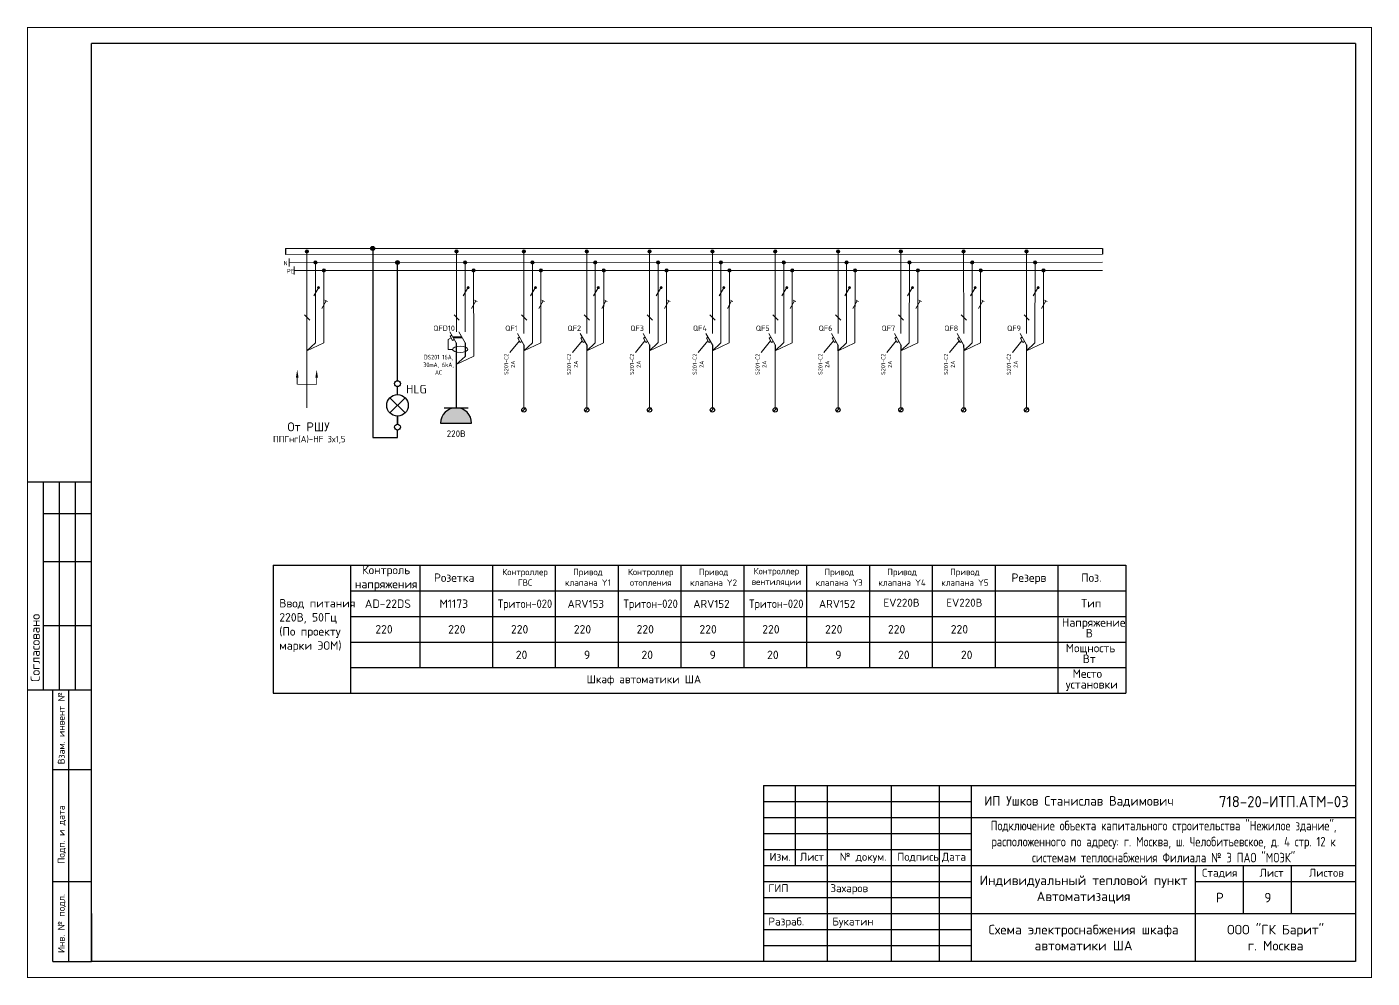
# Model space of a CAD drawing. Header units: millimetres. Extents: x 1606 to 7674, y 609 to 4159.
# Drawn here: x 4088 to 4508.3, y 2597 to 2894.3 of the extents above; entities that cross this region are included whole.
import ezdxf

# ---------------------------------------------------------------- set-up
doc = ezdxf.new("R2010")
doc.units = ezdxf.units.MM
doc.linetypes.add('K5LT_BASIC', pattern=[0])
doc.linetypes.add('K5LT_THIN', pattern=[0])
doc.layers.add('24VDC', color=7, linetype='Continuous')
doc.layers.add('Штриховка', color=2, linetype='Continuous', lineweight=13)
doc.styles.add('ROMANT', font='romant__.ttf')

# ---------------------------------------------------------------- blocks, each defined once
blk = doc.blocks.new('A$C5F880FDC')
at = {"const_width": 0.27}
for points in [[(0.45, 2.37), (0.45, 0.14)], [(0.45, 0.14), (6.97, 0.14)], [(6.97, 2.37), (6.97, 0.14)]]:
    blk.add_lwpolyline(points, dxfattribs=at)
at = {"color": 0, "linetype": 'ByBlock'}
for points in [[(0, 2.37), (0.9, 2.37), (0.45, 5.07)], [(6.52, 2.37), (7.42, 2.37), (6.97, 5.07)]]:
    blk.add_solid(points, dxfattribs=at)

msp = doc.modelspace()

# ---------------------------------------------------------------- hatches: boundary and pattern name
at = {"ltscale": 0.3}
h = msp.add_hatch(color=256, dxfattribs=at)
h.dxf.hatch_style = 1
h.paths.add_polyline_path([(4226.90478, 2770.43609, 1), (4217.22713, 2770.43609)])
at = {"layer": '24VDC', "lineweight": 25, "ltscale": 100}
h = msp.add_hatch(color=7, dxfattribs=at)
h.paths.add_polyline_path([(4196.62642, 2825.07048, 1), (4195.39262, 2825.07048)])
h.paths.add_polyline_path([(4195.39262, 2825.07048, 0.414213562), (4196.00952, 2824.45358), (4196.00952, 2825.07048)])
h.paths.add_polyline_path([(4196.62642, 2825.07048), (4196.00952, 2825.07048), (4196.00952, 2824.45358, 0.414213562)])
h = msp.add_hatch(color=7, dxfattribs=at)
h.paths.add_polyline_path([(4203.13986, 2820.67362), (4204.37367, 2820.67362, 1)])
h.paths.add_polyline_path([(4203.75677, 2820.67362), (4203.13986, 2820.67362, 0.414213562), (4203.75677, 2820.05671)])
h.paths.add_polyline_path([(4204.37367, 2820.67362), (4203.75677, 2820.67362), (4203.75677, 2820.05671, 0.414213562)])
at = {"layer": 'Штриховка'}
h = msp.add_hatch(color=7, dxfattribs=at)
h.paths.add_polyline_path([(4174.9343, 2824.11561), (4175.97573, 2824.11561, 1)])
h.paths.add_polyline_path([(4174.9343, 2824.11561, 1), (4175.97573, 2824.11561)])
h = msp.add_hatch(color=7, dxfattribs=at)
h.paths.add_polyline_path([(4221.6712, 2824.11561), (4222.71264, 2824.11561, 1)])
h.paths.add_polyline_path([(4221.6712, 2824.11561, 1), (4222.71264, 2824.11561)])
h = msp.add_hatch(color=7, dxfattribs=at)
h.paths.add_polyline_path([(4242.72042, 2824.11561), (4243.76186, 2824.11561, 1)])
h.paths.add_polyline_path([(4242.72042, 2824.11561, 1), (4243.76186, 2824.11561)])
h = msp.add_hatch(color=7, dxfattribs=at)
h.paths.add_polyline_path([(4262.35029, 2824.11561), (4263.39173, 2824.11561, 1)])
h.paths.add_polyline_path([(4262.35029, 2824.11561, 1), (4263.39173, 2824.11561)])
h = msp.add_hatch(color=7, dxfattribs=at)
h.paths.add_polyline_path([(4281.98015, 2824.11561), (4283.02159, 2824.11561, 1)])
h.paths.add_polyline_path([(4281.98015, 2824.11561, 1), (4283.02159, 2824.11561)])
h = msp.add_hatch(color=7, dxfattribs=at)
h.paths.add_polyline_path([(4301.61002, 2824.11561), (4302.65145, 2824.11561, 1)])
h.paths.add_polyline_path([(4301.61002, 2824.11561, 1), (4302.65145, 2824.11561)])
h = msp.add_hatch(color=7, dxfattribs=at)
h.paths.add_polyline_path([(4321.23988, 2824.11561), (4322.28132, 2824.11561, 1)])
h.paths.add_polyline_path([(4321.23988, 2824.11561, 1), (4322.28132, 2824.11561)])
h = msp.add_hatch(color=7, dxfattribs=at)
h.paths.add_polyline_path([(4340.86974, 2824.11561), (4341.91118, 2824.11561, 1)])
h.paths.add_polyline_path([(4340.86974, 2824.11561, 1), (4341.91118, 2824.11561)])
h = msp.add_hatch(color=7, dxfattribs=at)
h.paths.add_polyline_path([(4360.49961, 2824.11561), (4361.54105, 2824.11561, 1)])
h.paths.add_polyline_path([(4360.49961, 2824.11561, 1), (4361.54105, 2824.11561)])
h = msp.add_hatch(color=7, dxfattribs=at)
h.paths.add_polyline_path([(4380.12947, 2824.11561), (4381.17091, 2824.11561, 1)])
h.paths.add_polyline_path([(4380.12947, 2824.11561, 1), (4381.17091, 2824.11561)])
h = msp.add_hatch(color=7, dxfattribs=at)
h.paths.add_polyline_path([(4399.75934, 2824.11561), (4400.80077, 2824.11561, 1)])
h.paths.add_polyline_path([(4399.75934, 2824.11561, 1), (4400.80077, 2824.11561)])
h = msp.add_hatch(color=7, dxfattribs=at)
h.paths.add_polyline_path([(4177.60827, 2820.71194), (4178.64971, 2820.71194, 1)])
h.paths.add_polyline_path([(4177.60827, 2820.71194, 1), (4178.64971, 2820.71194)])
h = msp.add_hatch(color=7, dxfattribs=at)
h.paths.add_polyline_path([(4224.34518, 2820.71194), (4225.38662, 2820.71194, 1)])
h.paths.add_polyline_path([(4224.34518, 2820.71194, 1), (4225.38662, 2820.71194)])
h = msp.add_hatch(color=7, dxfattribs=at)
h.paths.add_polyline_path([(4245.3944, 2820.71194), (4246.43584, 2820.71194, 1)])
h.paths.add_polyline_path([(4245.3944, 2820.71194, 1), (4246.43584, 2820.71194)])
h = msp.add_hatch(color=7, dxfattribs=at)
h.paths.add_polyline_path([(4265.02427, 2820.71194), (4266.0657, 2820.71194, 1)])
h.paths.add_polyline_path([(4265.02427, 2820.71194, 1), (4266.0657, 2820.71194)])
h = msp.add_hatch(color=7, dxfattribs=at)
h.paths.add_polyline_path([(4284.65413, 2820.71194), (4285.69557, 2820.71194, 1)])
h.paths.add_polyline_path([(4284.65413, 2820.71194, 1), (4285.69557, 2820.71194)])
h = msp.add_hatch(color=7, dxfattribs=at)
h.paths.add_polyline_path([(4304.28399, 2820.71194), (4305.32543, 2820.71194, 1)])
h.paths.add_polyline_path([(4304.28399, 2820.71194, 1), (4305.32543, 2820.71194)])
h = msp.add_hatch(color=7, dxfattribs=at)
h.paths.add_polyline_path([(4323.91386, 2820.71194), (4324.9553, 2820.71194, 1)])
h.paths.add_polyline_path([(4323.91386, 2820.71194, 1), (4324.9553, 2820.71194)])
h = msp.add_hatch(color=7, dxfattribs=at)
h.paths.add_polyline_path([(4343.54372, 2820.71194), (4344.58516, 2820.71194, 1)])
h.paths.add_polyline_path([(4343.54372, 2820.71194, 1), (4344.58516, 2820.71194)])
h = msp.add_hatch(color=7, dxfattribs=at)
h.paths.add_polyline_path([(4363.17359, 2820.71194), (4364.21502, 2820.71194, 1)])
h.paths.add_polyline_path([(4363.17359, 2820.71194, 1), (4364.21502, 2820.71194)])
h = msp.add_hatch(color=7, dxfattribs=at)
h.paths.add_polyline_path([(4382.80345, 2820.71194), (4383.84489, 2820.71194, 1)])
h.paths.add_polyline_path([(4382.80345, 2820.71194, 1), (4383.84489, 2820.71194)])
h = msp.add_hatch(color=7, dxfattribs=at)
h.paths.add_polyline_path([(4402.43331, 2820.71194), (4403.47475, 2820.71194, 1)])
h.paths.add_polyline_path([(4402.43331, 2820.71194, 1), (4403.47475, 2820.71194)])
h = msp.add_hatch(color=7, dxfattribs=at)
h.paths.add_polyline_path([(4180.25016, 2818.20172), (4181.2916, 2818.20172, 1)])
h.paths.add_polyline_path([(4180.25016, 2818.20172, 1), (4181.2916, 2818.20172)])
h = msp.add_hatch(color=7, dxfattribs=at)
h.paths.add_polyline_path([(4226.98706, 2818.20172), (4228.0285, 2818.20172, 1)])
h.paths.add_polyline_path([(4226.98706, 2818.20172, 1), (4228.0285, 2818.20172)])
h = msp.add_hatch(color=7, dxfattribs=at)
h.paths.add_polyline_path([(4248.03629, 2818.20172), (4249.07772, 2818.20172, 1)])
h.paths.add_polyline_path([(4248.03629, 2818.20172, 1), (4249.07772, 2818.20172)])
h = msp.add_hatch(color=7, dxfattribs=at)
h.paths.add_polyline_path([(4267.66615, 2818.20172), (4268.70759, 2818.20172, 1)])
h.paths.add_polyline_path([(4267.66615, 2818.20172, 1), (4268.70759, 2818.20172)])
h = msp.add_hatch(color=7, dxfattribs=at)
h.paths.add_polyline_path([(4287.29601, 2818.20172), (4288.33745, 2818.20172, 1)])
h.paths.add_polyline_path([(4287.29601, 2818.20172, 1), (4288.33745, 2818.20172)])
h = msp.add_hatch(color=7, dxfattribs=at)
h.paths.add_polyline_path([(4306.92588, 2818.20172), (4307.96732, 2818.20172, 1)])
h.paths.add_polyline_path([(4306.92588, 2818.20172, 1), (4307.96732, 2818.20172)])
h = msp.add_hatch(color=7, dxfattribs=at)
h.paths.add_polyline_path([(4326.55574, 2818.20172), (4327.59718, 2818.20172, 1)])
h.paths.add_polyline_path([(4326.55574, 2818.20172, 1), (4327.59718, 2818.20172)])
h = msp.add_hatch(color=7, dxfattribs=at)
h.paths.add_polyline_path([(4346.18561, 2818.20172), (4347.22704, 2818.20172, 1)])
h.paths.add_polyline_path([(4346.18561, 2818.20172, 1), (4347.22704, 2818.20172)])
h = msp.add_hatch(color=7, dxfattribs=at)
h.paths.add_polyline_path([(4365.81547, 2818.20172), (4366.85691, 2818.20172, 1)])
h.paths.add_polyline_path([(4365.81547, 2818.20172, 1), (4366.85691, 2818.20172)])
h = msp.add_hatch(color=7, dxfattribs=at)
h.paths.add_polyline_path([(4385.44533, 2818.20172), (4386.48677, 2818.20172, 1)])
h.paths.add_polyline_path([(4385.44533, 2818.20172, 1), (4386.48677, 2818.20172)])
h = msp.add_hatch(color=7, dxfattribs=at)
h.paths.add_polyline_path([(4405.0752, 2818.20172), (4406.11664, 2818.20172, 1)])
h.paths.add_polyline_path([(4405.0752, 2818.20172, 1), (4406.11664, 2818.20172)])
at = {"layer": 'Штриховка', "lineweight": 15}
h = msp.add_hatch(color=256, dxfattribs=at)
h.dxf.hatch_style = 1
h.paths.add_polyline_path([(4179.39183, 2812.81818, 1), (4178.76359, 2812.81818, 1)])
h = msp.add_hatch(color=256, dxfattribs=at)
h.dxf.hatch_style = 1
h.paths.add_polyline_path([(4226.12874, 2812.81818, 1), (4225.5005, 2812.81818, 1)])
h = msp.add_hatch(color=256, dxfattribs=at)
h.dxf.hatch_style = 1
h.paths.add_polyline_path([(4247.17796, 2812.81818, 1), (4246.54972, 2812.81818, 1)])
h = msp.add_hatch(color=256, dxfattribs=at)
h.dxf.hatch_style = 1
h.paths.add_polyline_path([(4266.80782, 2812.81818, 1), (4266.17958, 2812.81818, 1)])
h = msp.add_hatch(color=256, dxfattribs=at)
h.dxf.hatch_style = 1
h.paths.add_polyline_path([(4286.43769, 2812.81818, 1), (4285.80945, 2812.81818, 1)])
h = msp.add_hatch(color=256, dxfattribs=at)
h.dxf.hatch_style = 1
h.paths.add_polyline_path([(4306.06755, 2812.81818, 1), (4305.43931, 2812.81818, 1)])
h = msp.add_hatch(color=256, dxfattribs=at)
h.dxf.hatch_style = 1
h.paths.add_polyline_path([(4325.69741, 2812.81818, 1), (4325.06918, 2812.81818, 1)])
h = msp.add_hatch(color=256, dxfattribs=at)
h.dxf.hatch_style = 1
h.paths.add_polyline_path([(4345.32728, 2812.81818, 1), (4344.69904, 2812.81818, 1)])
h = msp.add_hatch(color=256, dxfattribs=at)
h.dxf.hatch_style = 1
h.paths.add_polyline_path([(4364.95714, 2812.81818, 1), (4364.3289, 2812.81818, 1)])
h = msp.add_hatch(color=256, dxfattribs=at)
h.dxf.hatch_style = 1
h.paths.add_polyline_path([(4384.58701, 2812.81818, 1), (4383.95877, 2812.81818, 1)])
h = msp.add_hatch(color=256, dxfattribs=at)
h.dxf.hatch_style = 1
h.paths.add_polyline_path([(4404.21687, 2812.81818, 1), (4403.58863, 2812.81818, 1)])

# ---------------------------------------------------------------- linework, layer by layer
at = {"ltscale": 0.3}
for p, q in [((4168.77966, 2825.07048), (4168.7803, 2823.16835)), ((4424.07567, 2825.07048), (4424.07627, 2823.2525)), ((4222.06596, 2795.58954), (4222.06596, 2786.72286)), ((4224.84542, 2795.58431), (4224.84542, 2791.27176)), ((4243.23774, 2794.95143), (4243.24409, 2793.09653)), ((4262.86761, 2794.92809), (4262.87396, 2793.07319)), ((4282.49747, 2794.93276), (4282.50382, 2793.07786)), ((4302.12733, 2794.93742), (4302.13368, 2793.08253)), ((4321.7572, 2794.95143), (4321.76354, 2793.09653)), ((4341.38706, 2794.95143), (4341.38706, 2793.09653)), ((4361.01692, 2794.95143), (4361.02327, 2793.09653)), ((4380.64679, 2794.9561), (4380.65313, 2793.1012)), ((4400.27665, 2794.95143), (4400.283, 2793.09653)), ((4222.06596, 2786.72286), (4222.06596, 2775.27491)), ((4164.8702, 2726.04991), (4189.07219, 2726.04991)), ((4189.07219, 2726.04991), (4210.69409, 2726.04991)), ((4210.69409, 2726.04991), (4233.43783, 2726.04991)), ((4233.43783, 2726.04991), (4253.06769, 2726.04991)), ((4253.06769, 2726.04991), (4272.69755, 2726.04991)), ((4272.69755, 2726.04991), (4292.32742, 2726.04991)), ((4292.32742, 2726.04991), (4311.95728, 2726.04991)), ((4311.95728, 2726.04991), (4331.58715, 2726.04991)), ((4331.58715, 2726.04991), (4351.21701, 2726.04991)), ((4351.21701, 2726.04991), (4370.84687, 2726.04991)), ((4370.84687, 2726.04991), (4390.47674, 2726.04991)), ((4390.47674, 2726.04991), (4410.1066, 2726.04991)), ((4410.1066, 2726.04991), (4431.35127, 2726.04991))]:
    msp.add_line(p, q, dxfattribs=at)
at = {"layer": '24VDC', "color": 7, "lineweight": 25, "ltscale": 100}
for p, q in [((4108.11354, 2602.16095), (4108.11354, 2889.16095)), ((4503.11354, 2889.16095), (4108.11354, 2889.16095)), ((4503.11354, 2889.16095), (4503.11354, 2602.16095)), ((4196.00952, 2824.45358), (4196.00952, 2766.02314)), ((4203.75677, 2783.73035), (4203.75677, 2820.05671)), ((4201.38615, 2773.65134), (4206.12738, 2778.39257)), ((4206.12738, 2773.65134), (4201.38615, 2778.39257)), ((4203.75677, 2779.37451), (4203.75677, 2781.89143)), ((4203.75677, 2779.37451), (4203.75677, 2781.89143)), ((4203.75677, 2772.6694), (4203.75677, 2770.15248)), ((4203.75677, 2770.15248), (4203.75677, 2772.6694)), ((4196.00952, 2766.02314), (4203.75677, 2766.02314)), ((4203.75677, 2766.02314), (4203.75677, 2768.31356)), ((4203.75677, 2766.02314), (4203.75677, 2768.31356)), ((4164.8702, 2726.04991), (4164.8702, 2686.05086)), ((4189.07219, 2726.04991), (4189.07219, 2686.05086)), ((4210.69409, 2726.04991), (4210.69409, 2694.05067)), ((4233.43783, 2726.04991), (4233.43783, 2694.05067)), ((4253.06769, 2726.04991), (4253.06769, 2694.05067)), ((4272.69755, 2726.04991), (4272.69755, 2694.05067)), ((4272.69755, 2726.04991), (4272.69755, 2694.05067)), ((4292.32742, 2726.04991), (4292.32742, 2694.05067)), ((4292.32742, 2726.04991), (4292.32742, 2694.05067)), ((4311.95728, 2726.04991), (4311.95728, 2694.05067)), ((4331.58715, 2726.04991), (4331.58715, 2694.05067)), ((4331.58715, 2726.04991), (4331.58715, 2694.05067)), ((4351.21701, 2726.04991), (4351.21701, 2694.05067)), ((4370.84687, 2726.04991), (4370.84687, 2694.05067)), ((4390.47674, 2726.04991), (4390.47674, 2694.05067)), ((4390.47674, 2726.04991), (4390.47674, 2694.05067)), ((4390.47674, 2726.04991), (4390.47674, 2694.05067)), ((4390.47674, 2726.04991), (4390.47674, 2694.05067)), ((4390.47674, 2726.04991), (4390.47674, 2694.05067)), ((4410.1066, 2726.04991), (4410.1066, 2694.05067)), ((4410.1066, 2726.04991), (4410.1066, 2694.05067)), ((4410.1066, 2726.04991), (4410.1066, 2686.05086)), ((4431.35127, 2726.04991), (4431.35127, 2686.05086)), ((4189.07219, 2718.0501), (4431.35127, 2718.0501)), ((4189.07219, 2710.05029), (4431.35127, 2710.05029)), ((4189.07219, 2702.05048), (4431.35127, 2702.05048)), ((4189.07219, 2694.05067), (4431.35127, 2694.05067)), ((4164.8702, 2686.05086), (4431.35127, 2686.05086)), ((4503.11354, 2602.16095), (4108.11354, 2602.16095))]:
    msp.add_line(p, q, dxfattribs=at)
at = {"layer": '24VDC', "color": 7, "linetype": 'K5LT_THIN', "lineweight": 13}
msp.add_line((4108.11354, 2602.16095), (4108.11354, 2889.16095), dxfattribs=at)
at = {"layer": '24VDC', "color": 7}
for p, q in [((4218.32159, 2775.27491), (4222.06596, 2775.27491)), ((4222.06596, 2775.27491), (4225.81032, 2775.27491)), ((4217.22713, 2770.43609), (4226.90478, 2770.43609)), ((4318.11354, 2657.16095), (4503.11354, 2657.16095)), ((4318.11354, 2657.16095), (4318.11354, 2602.16095)), ((4338.11354, 2602.16095), (4338.11354, 2657.16095)), ((4358.11354, 2602.16095), (4358.11354, 2657.16095)), ((4373.11354, 2602.16095), (4373.11354, 2657.16095)), ((4383.11354, 2602.16095), (4383.11354, 2657.16095)), ((4318.11354, 2652.16095), (4383.11354, 2652.16095)), ((4318.11354, 2647.16095), (4383.11354, 2647.16095)), ((4318.11354, 2642.16095), (4383.11354, 2642.16095)), ((4318.11354, 2637.16095), (4383.11354, 2637.16095)), ((4318.11354, 2632.16095), (4383.11354, 2632.16095)), ((4318.11354, 2627.16095), (4383.11354, 2627.16095)), ((4318.11354, 2622.16095), (4383.11354, 2622.16095)), ((4318.11354, 2617.16095), (4383.11354, 2617.16095)), ((4318.11354, 2612.16095), (4383.11354, 2612.16095)), ((4318.11354, 2607.16095), (4383.11354, 2607.16095))]:
    msp.add_line(p, q, dxfattribs=at)
at = {"layer": '24VDC', "color": 3}
for p, q in [((4242.62375, 2773.98374), (4243.84205, 2775.20204)), ((4242.62375, 2773.98374), (4243.84205, 2775.20204)), ((4262.25804, 2773.98374), (4263.47634, 2775.20204)), ((4262.25804, 2773.98374), (4263.47634, 2775.20204)), ((4281.88791, 2773.98374), (4283.10621, 2775.20204)), ((4281.88791, 2773.98374), (4283.10621, 2775.20204)), ((4301.51777, 2773.98374), (4302.73607, 2775.20204)), ((4301.51777, 2773.98374), (4302.73607, 2775.20204)), ((4321.1432, 2773.98374), (4322.3615, 2775.20204)), ((4321.1432, 2773.98374), (4322.3615, 2775.20204)), ((4340.77307, 2773.98374), (4341.99137, 2775.20204)), ((4340.77307, 2773.98374), (4341.99137, 2775.20204)), ((4360.40736, 2774.01175), (4361.62565, 2775.23005)), ((4360.40736, 2774.01175), (4361.62565, 2775.23005)), ((4380.0328, 2773.98374), (4381.25109, 2775.20204)), ((4380.0328, 2773.98374), (4381.25109, 2775.20204)), ((4399.66266, 2773.98374), (4400.88096, 2775.20204)), ((4399.66266, 2773.98374), (4400.88096, 2775.20204))]:
    msp.add_line(p, q, dxfattribs=at)
at = {"layer": '24VDC', "linetype": 'Continuous'}
for p, q in [((4088.11354, 2752.16095), (4108.11354, 2752.16095)), ((4093.11354, 2687.16095), (4093.11354, 2752.16095)), ((4098.11354, 2687.16095), (4098.11354, 2752.16095)), ((4103.11354, 2687.16095), (4103.11354, 2752.16095)), ((4108.11354, 2742.16095), (4093.11354, 2742.16095)), ((4108.11354, 2727.16095), (4093.11354, 2727.16095)), ((4108.11354, 2707.16095), (4093.11354, 2707.16095)), ((4088.11354, 2687.16095), (4108.11354, 2687.16095)), ((4096.11354, 2687.16095), (4108.11354, 2687.16095)), ((4096.11354, 2602.16095), (4096.11354, 2687.16095)), ((4101.11354, 2602.16095), (4101.11354, 2687.16095)), ((4096.11354, 2662.16095), (4108.11354, 2662.16095)), ((4096.11354, 2627.16095), (4108.11354, 2627.16095)), ((4096.11354, 2602.16095), (4108.11354, 2602.16095))]:
    msp.add_line(p, q, dxfattribs=at)
at = {"layer": '24VDC'}
for p, q in [((4328.11354, 2652.16095), (4328.11354, 2657.16095)), ((4338.11354, 2602.16095), (4338.11354, 2657.16095)), ((4358.11354, 2602.16095), (4358.11354, 2657.16095)), ((4373.11354, 2602.16095), (4373.11354, 2657.16095)), ((4383.11354, 2602.16095), (4383.11354, 2657.16095)), ((4328.11354, 2647.16095), (4328.11354, 2652.16095)), ((4328.11354, 2642.16095), (4328.11354, 2647.16095)), ((4383.11354, 2647.16095), (4453.11354, 2647.16095)), ((4453.11354, 2647.16095), (4503.11354, 2647.16095)), ((4328.11354, 2637.16095), (4328.11354, 2642.16095)), ((4328.11354, 2632.16095), (4328.11354, 2637.16095)), ((4338.11354, 2637.16095), (4358.11354, 2637.16095)), ((4358.11354, 2637.16095), (4373.11354, 2637.16095)), ((4373.11354, 2637.16095), (4383.11354, 2637.16095)), ((4338.11354, 2632.16095), (4358.11354, 2632.16095)), ((4358.11354, 2632.16095), (4373.11354, 2632.16095)), ((4373.11354, 2632.16095), (4383.11354, 2632.16095)), ((4383.11354, 2632.16095), (4453.11354, 2632.16095)), ((4453.11354, 2632.16095), (4503.11354, 2632.16095)), ((4453.11354, 2617.16095), (4453.11354, 2632.16095)), ((4468.11354, 2617.16095), (4468.11354, 2632.16095)), ((4483.11354, 2617.16095), (4483.11354, 2632.16095)), ((4453.11354, 2627.16095), (4468.11354, 2627.16095)), ((4468.11354, 2627.16095), (4483.11354, 2627.16095)), ((4483.11354, 2627.16095), (4503.11354, 2627.16095)), ((4383.11354, 2617.16095), (4453.11354, 2617.16095)), ((4453.11354, 2602.16095), (4453.11354, 2617.16095)), ((4453.11354, 2617.16095), (4503.11354, 2617.16095))]:
    msp.add_line(p, q, dxfattribs=at)
at = {"layer": '24VDC', "color": 7, "linetype": 'K5LT_BASIC', "lineweight": 25}
msp.add_line((4108.11354, 2617.16101), (4108.11354, 2602.16095), dxfattribs=at)
at = {"layer": '24VDC', "color": 7, "linetype": 'Continuous', "const_width": 0.3}
msp.add_lwpolyline([(4088.11354, 2597.16095), (4508.11354, 2597.16095), (4508.11354, 2894.16095), (4088.11354, 2894.16095), (4088.11354, 2597.16095)], dxfattribs=at)
at = {"layer": '24VDC', "color": 7, "lineweight": 25, "ltscale": 100}
for centre, radius in [((4196.00952, 2825.07048), 0.6169), ((4203.75677, 2820.67362), 0.6169), ((4203.75677, 2782.81089), 0.91946), ((4203.75677, 2776.02196), 3.35256), ((4203.75677, 2769.23302), 0.91946)]:
    msp.add_circle(centre, radius, dxfattribs=at)
at = {"layer": '24VDC', "color": 3}
for centre in [(4243.24833, 2774.60832), (4243.24833, 2774.60832), (4262.88262, 2774.60832), (4262.88262, 2774.60832), (4282.51249, 2774.60832), (4282.51249, 2774.60832), (4302.14235, 2774.60832), (4302.14235, 2774.60832), (4321.76778, 2774.60832), (4321.76778, 2774.60832), (4341.39765, 2774.60832), (4341.39765, 2774.60832), (4361.03194, 2774.63633), (4361.03194, 2774.63633), (4380.65737, 2774.60832), (4380.65737, 2774.60832), (4400.28724, 2774.60832), (4400.28724, 2774.60832)]:
    msp.add_circle(centre, 0.6624, dxfattribs=at)
at = {"layer": '24VDC', "color": 7}
msp.add_arc((4222.06596, 2770.43609), 4.83883, 0, 180, dxfattribs=at)
at = {"layer": 'Штриховка', "color": 7}
for p, q in [((4168.77966, 2825.06959), (4424.07567, 2825.07048)), ((4168.7803, 2823.16746), (4424.07567, 2823.2525)), ((4169.93963, 2821.96), (4169.93963, 2819.38431)), ((4169.93963, 2820.67183), (4424.07567, 2820.7273)), ((4175.46663, 2775.27491), (4175.45501, 2824.11561)), ((4178.10851, 2795.58431), (4178.1285, 2820.71296)), ((4222.1979, 2798.96485), (4222.19192, 2824.11561)), ((4224.84811, 2798.96274), (4224.86541, 2820.71296)), ((4243.24724, 2798.4703), (4243.24114, 2824.11561)), ((4245.89464, 2795.58431), (4245.91463, 2820.71296)), ((4262.87711, 2798.4703), (4262.87101, 2824.11561)), ((4265.5245, 2795.58431), (4265.5445, 2820.71296)), ((4282.50697, 2798.4703), (4282.50087, 2824.11561)), ((4285.15437, 2795.58431), (4285.17436, 2820.71296)), ((4302.13683, 2798.4703), (4302.13073, 2824.11561)), ((4304.78423, 2795.58431), (4304.80422, 2820.71296)), ((4321.7667, 2798.4703), (4321.7606, 2824.11561)), ((4324.4141, 2795.58431), (4324.43409, 2820.71296)), ((4341.39656, 2798.4703), (4341.39046, 2824.11561)), ((4344.04396, 2795.58431), (4344.06395, 2820.71296)), ((4361.02643, 2798.4703), (4361.02033, 2824.11561)), ((4363.67382, 2795.58431), (4363.69382, 2820.71296)), ((4380.65629, 2798.4703), (4380.65019, 2824.11561)), ((4383.30369, 2795.58431), (4383.32368, 2820.71296)), ((4400.28615, 2798.4703), (4400.28005, 2824.11561)), ((4402.93355, 2795.58431), (4402.95354, 2820.71296)), ((4171.44646, 2819.44979), (4171.44646, 2816.87409)), ((4171.44646, 2818.16194), (4424.07567, 2818.21708)), ((4180.7504, 2795.58431), (4180.76698, 2818.20208)), ((4227.55821, 2791.39966), (4227.50389, 2818.20208)), ((4248.53652, 2795.58431), (4248.55311, 2818.20208)), ((4268.16639, 2795.58431), (4268.18297, 2818.20208)), ((4287.79625, 2795.58431), (4287.81284, 2818.20208)), ((4307.42612, 2795.58431), (4307.4427, 2818.20208)), ((4327.05598, 2795.58431), (4327.07257, 2818.20208)), ((4346.68584, 2795.58431), (4346.70243, 2818.20208)), ((4366.31571, 2795.58431), (4366.33229, 2818.20208)), ((4385.94557, 2795.58431), (4385.96216, 2818.20208)), ((4405.57544, 2795.58431), (4405.59202, 2818.20208)), ((4175.45796, 2793.09653), (4178.09984, 2795.59958)), ((4180.74173, 2795.59958), (4175.45796, 2793.09653)), ((4243.23774, 2794.95143), (4241.23955, 2798.4703)), ((4241.36553, 2797.01291), (4241.89606, 2797.31417)), ((4242.12146, 2795.68168), (4241.36553, 2797.01291)), ((4242.12146, 2795.68168), (4242.652, 2795.98294)), ((4243.24409, 2793.09653), (4245.88597, 2795.59958)), ((4248.52785, 2795.59958), (4243.24409, 2793.09653)), ((4262.8676, 2794.95143), (4260.86942, 2798.4703)), ((4260.99539, 2797.01291), (4261.52592, 2797.31417)), ((4261.75133, 2795.68168), (4260.99539, 2797.01291)), ((4261.75133, 2795.68168), (4262.28186, 2795.98294)), ((4262.87395, 2793.09653), (4265.51583, 2795.59958)), ((4268.15772, 2795.59958), (4262.87395, 2793.09653)), ((4282.49747, 2794.95143), (4280.49928, 2798.4703)), ((4280.62525, 2797.01291), (4281.15579, 2797.31417)), ((4281.38119, 2795.68168), (4280.62525, 2797.01291)), ((4281.38119, 2795.68168), (4281.91172, 2795.98294)), ((4282.50382, 2793.09653), (4285.1457, 2795.59958)), ((4287.78758, 2795.59958), (4282.50382, 2793.09653)), ((4302.12733, 2794.95143), (4300.12914, 2798.4703)), ((4300.25512, 2797.01291), (4300.78565, 2797.31417)), ((4301.01105, 2795.68168), (4300.25512, 2797.01291)), ((4301.01105, 2795.68168), (4301.54159, 2795.98294)), ((4302.13368, 2793.09653), (4304.77556, 2795.59958)), ((4307.41745, 2795.59958), (4302.13368, 2793.09653)), ((4321.7572, 2794.95143), (4319.75901, 2798.4703)), ((4319.88498, 2797.01291), (4320.41552, 2797.31417)), ((4320.64092, 2795.68168), (4319.88498, 2797.01291)), ((4320.64092, 2795.68168), (4321.17145, 2795.98294)), ((4321.76354, 2793.09653), (4324.40543, 2795.59958)), ((4327.04731, 2795.59958), (4321.76354, 2793.09653)), ((4341.38706, 2794.95143), (4339.38887, 2798.4703)), ((4339.51485, 2797.01291), (4340.04538, 2797.31417)), ((4340.27078, 2795.68168), (4339.51485, 2797.01291)), ((4340.27078, 2795.68168), (4340.80132, 2795.98294)), ((4341.39341, 2793.09653), (4344.03529, 2795.59958)), ((4346.67717, 2795.59958), (4341.39341, 2793.09653)), ((4361.01692, 2794.95143), (4359.01874, 2798.4703)), ((4359.14471, 2797.01291), (4359.67524, 2797.31417)), ((4359.90065, 2795.68168), (4359.14471, 2797.01291)), ((4359.90065, 2795.68168), (4360.43118, 2795.98294)), ((4361.02327, 2793.09653), (4363.66515, 2795.59958)), ((4366.30704, 2795.59958), (4361.02327, 2793.09653)), ((4380.64679, 2794.95143), (4378.6486, 2798.4703)), ((4378.77457, 2797.01291), (4379.30511, 2797.31417)), ((4379.53051, 2795.68168), (4378.77457, 2797.01291)), ((4379.53051, 2795.68168), (4380.06104, 2795.98294)), ((4380.65314, 2793.09653), (4383.29502, 2795.59958)), ((4385.9369, 2795.59958), (4380.65314, 2793.09653)), ((4400.27665, 2794.95143), (4398.27846, 2798.4703)), ((4398.40444, 2797.01291), (4398.93497, 2797.31417)), ((4399.16037, 2795.68168), (4398.40444, 2797.01291)), ((4399.16037, 2795.68168), (4399.69091, 2795.98294)), ((4400.283, 2793.09653), (4402.92488, 2795.59958)), ((4405.56677, 2795.59958), (4400.283, 2793.09653)), ((4243.24833, 2775.27072), (4243.24409, 2793.09653)), ((4262.87819, 2775.27072), (4262.87395, 2793.09653)), ((4282.50805, 2775.27072), (4282.50382, 2793.09653)), ((4302.13792, 2775.27072), (4302.13368, 2793.09653)), ((4321.76778, 2775.27072), (4321.76354, 2793.09653)), ((4341.39765, 2775.27072), (4341.39341, 2793.09653)), ((4361.02751, 2775.27072), (4361.02327, 2793.09653)), ((4380.65737, 2775.27072), (4380.65314, 2793.09653)), ((4400.28724, 2775.27072), (4400.283, 2793.09653))]:
    msp.add_line(p, q, dxfattribs=at)
at = {"layer": 'Штриховка', "lineweight": 15}
for p, q in [((4178.92055, 2812.5462), (4177.57381, 2810.21551)), ((4225.65746, 2812.5462), (4224.31072, 2810.21551)), ((4246.70668, 2812.5462), (4245.35994, 2810.21551)), ((4266.33655, 2812.5462), (4264.9898, 2810.21551)), ((4285.96641, 2812.5462), (4284.61967, 2810.21551)), ((4305.59627, 2812.5462), (4304.24953, 2810.21551)), ((4325.22614, 2812.5462), (4323.87939, 2810.21551)), ((4344.856, 2812.5462), (4343.50926, 2810.21551)), ((4364.48587, 2812.5462), (4363.13912, 2810.21551)), ((4384.11573, 2812.5462), (4382.76899, 2810.21551)), ((4403.74559, 2812.5462), (4402.39885, 2810.21551)), ((4181.48194, 2808.66677), (4180.1352, 2806.33608)), ((4181.08111, 2808.89838), (4181.88278, 2808.43515)), ((4228.21885, 2808.66677), (4226.87211, 2806.33608)), ((4227.81801, 2808.89838), (4228.61968, 2808.43515)), ((4249.26807, 2808.66677), (4247.92133, 2806.33608)), ((4248.86724, 2808.89838), (4249.6689, 2808.43515)), ((4268.89793, 2808.66677), (4267.55119, 2806.33608)), ((4268.4971, 2808.89838), (4269.29877, 2808.43515)), ((4288.5278, 2808.66677), (4287.18106, 2806.33608)), ((4288.12696, 2808.89838), (4288.92863, 2808.43515)), ((4308.15766, 2808.66677), (4306.81092, 2806.33608)), ((4307.75683, 2808.89838), (4308.5585, 2808.43515)), ((4327.78753, 2808.66677), (4326.44078, 2806.33608)), ((4327.38669, 2808.89838), (4328.18836, 2808.43515)), ((4347.41739, 2808.66677), (4346.07065, 2806.33608)), ((4347.01656, 2808.89838), (4347.81822, 2808.43515)), ((4367.04725, 2808.66677), (4365.70051, 2806.33608)), ((4366.64642, 2808.89838), (4367.44809, 2808.43515)), ((4386.67712, 2808.66677), (4385.33038, 2806.33608)), ((4386.27628, 2808.89838), (4387.07795, 2808.43515)), ((4406.30698, 2808.66677), (4404.96024, 2806.33608)), ((4405.90615, 2808.89838), (4406.70782, 2808.43515))]:
    msp.add_line(p, q, dxfattribs=at)
at = {"layer": 'Штриховка', "color": 7, "lineweight": 15}
for p, q in [((4174.70837, 2804.29927), (4176.33593, 2802.65043)), ((4221.44527, 2804.29927), (4223.07284, 2802.65043)), ((4242.4945, 2804.29927), (4244.12206, 2802.65043)), ((4262.12436, 2804.29927), (4263.75192, 2802.65043)), ((4281.75422, 2804.29927), (4283.38179, 2802.65043)), ((4301.38409, 2804.29927), (4303.01165, 2802.65043)), ((4321.01395, 2804.29927), (4322.64151, 2802.65043)), ((4340.64382, 2804.29927), (4342.27138, 2802.65043)), ((4360.27368, 2804.29927), (4361.90124, 2802.65043)), ((4379.90354, 2804.29927), (4381.53111, 2802.65043)), ((4399.53341, 2804.29927), (4401.16097, 2802.65043))]:
    msp.add_line(p, q, dxfattribs=at)
at = {"layer": 'Штриховка', "color": 3, "ltscale": 0.3}
for p, q in [((4219.54393, 2793.51979), (4219.54393, 2796.61684)), ((4221.01483, 2797.43544), (4223.7955, 2797.43325)), ((4221.21416, 2797.08442), (4223.99483, 2797.08223)), ((4220.96534, 2793.51979), (4219.54393, 2793.51979))]:
    msp.add_line(p, q, dxfattribs=at)
at = {"layer": 'Штриховка', "color": 3, "linetype": 'K5LT_THIN', "lineweight": 15}
for p, q in [((4219.57641, 2796.62984), (4220.48171, 2797.14391)), ((4224.84542, 2795.58431), (4222.92486, 2798.96648))]:
    msp.add_line(p, q, dxfattribs=at)
at = {"layer": 'Штриховка', "color": 3}
for p, q in [((4222.06596, 2795.58954), (4220.14837, 2798.96648)), ((4220.19374, 2797.65102), (4220.72428, 2797.95228)), ((4220.94968, 2796.31979), (4220.19374, 2797.65102)), ((4220.94968, 2796.31979), (4221.48022, 2796.62105))]:
    msp.add_line(p, q, dxfattribs=at)
at = {"layer": 'Штриховка', "color": 7, "lineweight": 13}
for p, q in [((4238.82747, 2792.59456), (4241.82202, 2796.20901)), ((4258.45733, 2792.59456), (4261.45188, 2796.20901)), ((4278.0872, 2792.59456), (4281.08175, 2796.20901)), ((4297.71706, 2792.59456), (4300.71161, 2796.20901)), ((4317.34693, 2792.59456), (4320.34147, 2796.20901)), ((4336.97679, 2792.59456), (4339.97134, 2796.20901)), ((4356.60665, 2792.59456), (4359.6012, 2796.20901)), ((4376.23652, 2792.59456), (4379.23107, 2796.20901)), ((4395.86638, 2792.59456), (4398.86093, 2796.20901))]:
    msp.add_line(p, q, dxfattribs=at)
at = {"layer": 'Штриховка'}
for p, q in [((4227.56242, 2791.40165), (4222.06596, 2788.79784)), ((4222.06596, 2788.79784), (4224.84542, 2791.27176))]:
    msp.add_line(p, q, dxfattribs=at)
at = {"layer": 'Штриховка', "color": 7}
for centre in [(4175.45501, 2824.11561), (4222.19192, 2824.11561), (4243.24114, 2824.11561), (4262.87101, 2824.11561), (4282.50087, 2824.11561), (4302.13073, 2824.11561), (4321.7606, 2824.11561), (4341.39046, 2824.11561), (4361.02033, 2824.11561), (4380.65019, 2824.11561), (4400.28005, 2824.11561), (4178.12899, 2820.71194), (4224.8659, 2820.71194), (4245.91512, 2820.71194), (4265.54499, 2820.71194), (4285.17485, 2820.71194), (4304.80471, 2820.71194), (4324.43458, 2820.71194), (4344.06444, 2820.71194), (4363.6943, 2820.71194), (4383.32417, 2820.71194), (4402.95403, 2820.71194), (4180.77088, 2818.20172), (4227.50778, 2818.20172), (4248.557, 2818.20172), (4268.18687, 2818.20172), (4287.81673, 2818.20172), (4307.4466, 2818.20172), (4327.07646, 2818.20172), (4346.70632, 2818.20172), (4366.33619, 2818.20172), (4385.96605, 2818.20172), (4405.59592, 2818.20172)]:
    msp.add_circle(centre, 0.52072, dxfattribs=at)
at = {"layer": 'Штриховка', "lineweight": 15}
for centre in [(4179.07771, 2812.81818), (4225.81462, 2812.81818), (4246.86384, 2812.81818), (4266.4937, 2812.81818), (4286.12357, 2812.81818), (4305.75343, 2812.81818), (4325.3833, 2812.81818), (4345.01316, 2812.81818), (4364.64302, 2812.81818), (4384.27289, 2812.81818), (4403.90275, 2812.81818)]:
    msp.add_circle(centre, 0.31412, dxfattribs=at)
at = {"layer": 'Штриховка', "color": 3, "ltscale": 0.3}
msp.add_ellipse((4223.3461, 2793.51979), major_axis=(-2.38076, 0), ratio=0.403505895, dxfattribs=at)

# ---------------------------------------------------------------- block references
at = {"layer": 'Штриховка', "color": 7, "xscale": 0.9324206817749998, "yscale": 0.9324206817749998, "zscale": 0.9324206817749998}
msp.add_blockref('A$C5F880FDC', (4172.00557, 2782.46201), dxfattribs=at)

# ---------------------------------------------------------------- texts
at = {"layer": '24VDC', "color": 7, "linetype": 'K5LT_BASIC', "lineweight": 0, "insert": (4216.57825, 2791.82296), "char_height": 1.6960241, "width": 9.938697, "attachment_point": 2}
msp.add_mtext('{\\fISOCPEUR|b0|i0|c204|p34;\\H0.84904x;\\W0.8;DS201 16А, 30mA, 6kA, AC}', dxfattribs=at)
at = {"layer": '24VDC', "color": 7, "lineweight": 0, "ltscale": 100}
for s, insert, char_height, width, attachment_point in [('{\\fISOCPEUR|b0|i0|c204|p34;HLG}', (4206.43641, 2782.41878), 2.64, 33.8930581, 1), ('{\\fISOCPEUR|b0|i0|c204|p34;Контроль\\Pнапряжения}', (4200.22598, 2722.00947), 2.64, 33.8930581, 5), ('{\\fISOCPEUR|b0|i0|c204|p34;Контроллер\\PГВС}', (4243.6156, 2722.27788), 2, 16.3712556, 5), ('{\\fISOCPEUR|b0|i0|c204|p34;Привод клапана Y1}', (4263.24547, 2722.27788), 2, 16.3712556, 5), ('{\\fISOCPEUR|b0|i0|c204|p34;Контроллер\\Pотопления}', (4282.87533, 2722.27788), 2, 16.3712556, 5), ('{\\fISOCPEUR|b0|i0|c204|p34;Привод клапана Y2}', (4302.5052, 2722.27788), 2, 16.3712556, 5), ('{\\fISOCPEUR|b0|i0|c204|p34;Контроллер\\Pвентиляции}', (4322.13506, 2722.27788), 2, 16.3712556, 5), ('{\\fISOCPEUR|b0|i0|c204|p34;Привод клапана Y3}', (4341.76492, 2722.27788), 2, 16.3712556, 5), ('{\\fISOCPEUR|b0|i0|c204|p34;Привод клапана Y\\fISOCPEUR|b0|i0|c0|p34;4}', (4361.39479, 2722.27788), 2, 16.3712556, 5), ('{\\fISOCPEUR|b0|i0|c204|p34;Привод клапана Y\\fISOCPEUR|b0|i0|c0|p34;5}', (4381.02465, 2722.27788), 2, 16.3712556, 5), ('{\\fISOCPEUR|b0|i0|c204|p34;Розетка}', (4215.13828, 2723.4875), 2.64, 33.8930581, 1), ('{\\fISOCPEUR|b0|i0|c204|p34;Резерв}', (4395.58453, 2723.47988), 2.64, 33.8930581, 1), ('{\\fISOCPEUR|b0|i0|c204|p34;Поз.}', (4417.36837, 2723.4875), 2.64, 33.8930581, 1), ('{\\fISOCPEUR|b0|i0|c204|p34;Ввод питания\\P220В, 50Гц\\P(По проекту\\Pмарки ЭОМ)}', (4166.82068, 2715.48769), 2.64, 33.8930581, 1), ('{\\fISOCPEUR|b0|i0|c204|p34;AD-22DS}', (4193.54506, 2715.34813), 2.64, 33.8930581, 1), ('{\\fISOCPEUR|b0|i0|c204|p34;M1173}', (4216.89292, 2715.34813), 2.64, 33.8930581, 1), ('{\\fISOCPEUR|b0|i0|c204|p34;\\W0.9;Тритон-020}', (4235.09146, 2715.34149), 2.64, 33.8930581, 1), ('{\\fISOCPEUR|b0|i0|c204|p34;\\W0.9;Тритон-020}', (4274.35118, 2715.34149), 2.64, 33.8930581, 1), ('{\\fISOCPEUR|b0|i0|c204|p34;\\W0.9;Тритон-020}', (4313.61091, 2715.34149), 2.64, 33.8930581, 1), ('{\\fISOCPEUR|b0|i0|c204|p34;Тип}', (4417.36837, 2715.48769), 2.64, 33.8930581, 1), ('{\\fISOCPEUR|b0|i0|c204|p34;220}', (4196.83367, 2707.34833), 2.64, 33.8930581, 1), ('{\\fISOCPEUR|b0|i0|c204|p34;220}', (4219.5774, 2707.34833), 2.64, 33.8930581, 1), ('{\\fISOCPEUR|b0|i0|c204|p34;220}', (4239.20726, 2707.34833), 2.64, 33.8930581, 1), ('{\\fISOCPEUR|b0|i0|c204|p34;220}', (4258.83713, 2707.34833), 2.64, 33.8930581, 1), ('{\\fISOCPEUR|b0|i0|c204|p34;220}', (4278.46699, 2707.34833), 2.64, 33.8930581, 1), ('{\\fISOCPEUR|b0|i0|c204|p34;220}', (4298.09685, 2707.34833), 2.64, 33.8930581, 1), ('{\\fISOCPEUR|b0|i0|c204|p34;220}', (4317.72672, 2707.34833), 2.64, 33.8930581, 1), ('{\\fISOCPEUR|b0|i0|c204|p34;220}', (4337.35658, 2707.34833), 2.64, 33.8930581, 1), ('{\\fISOCPEUR|b0|i0|c204|p34;220}', (4356.98645, 2707.34833), 2.64, 33.8930581, 1), ('{\\fISOCPEUR|b0|i0|c204|p34;220}', (4376.61631, 2707.34833), 2.64, 33.8930581, 1), ('{\\fISOCPEUR|b0|i0|c204|p34;Напряжение\\P}     ', (4411.32964, 2709.48798), 2.64, 33.8930581, 1), ('{\\fISOCPEUR|b0|i0|c204|p34;В}', (4418.80212, 2706.13594), 2.64, 33.8930581, 1), ('{\\fISOCPEUR|b0|i0|c0|p34;20}', (4240.71283, 2699.34852), 2.64, 33.8930581, 1), ('{\\fISOCPEUR|b0|i0|c204|p34;9}', (4262.01044, 2699.34852), 2.64, 33.8930581, 1), ('{\\fISOCPEUR|b0|i0|c0|p34;20}', (4279.97255, 2699.34852), 2.64, 33.8930581, 1), ('{\\fISOCPEUR|b0|i0|c204|p34;9}', (4301.27016, 2699.34852), 2.64, 33.8930581, 1), ('{\\fISOCPEUR|b0|i0|c0|p34;20}', (4319.23228, 2699.34852), 2.64, 33.8930581, 1), ('{\\fISOCPEUR|b0|i0|c204|p34;9}', (4340.52989, 2699.34852), 2.64, 33.8930581, 1), ('{\\fISOCPEUR|b0|i0|c204|p34;20}', (4360.15976, 2699.34852), 2.64, 33.8930581, 1), ('{\\fISOCPEUR|b0|i0|c204|p34;20}', (4379.78962, 2699.34852), 2.64, 33.8930581, 1), ('{\\fISOCPEUR|b0|i0|c204|p34;Мощность}', (4412.54694, 2701.48817), 2.64, 33.8930581, 1), ('{\\fISOCPEUR|b0|i0|c204|p34;Вт}', (4417.85816, 2698.13613), 2.64, 33.8930581, 1), ('{\\fISOCPEUR|b0|i0|c204|p34;Шкаф автоматики ША}', (4262.84239, 2691.67237), 2.508, 40.8848, 1), ('{\\fISOCPEUR|b0|i0|c204|p34;Место}', (4414.69926, 2693.48836), 2.64, 33.8930581, 1), ('{\\fISOCPEUR|b0|i0|c204|p34;установки}', (4412.54694, 2690.13632), 2.64, 33.8930581, 1)]:
    msp.add_mtext(s, dxfattribs=dict(at, insert=insert, char_height=char_height, width=width, attachment_point=attachment_point))
at = {"layer": '24VDC', "color": 7, "lineweight": 0}
for s, insert, char_height, width, attachment_point in [('{\\fISOCPEUR|b0|i0|c204|p32;220В}', (4222.0777, 2768.18466), 2.04, 55.8168055, 2), ('{\\fISOCPEUR|b0|i0|c204|p34;ГИП}', (4319.6398, 2626.36567), 2.5, 15.4502, 1), ('{\\fISOCPEUR|b0|i0|c204|p34;Захаров}', (4339.01907, 2626.36567), 2.5, 28.2833333, 1), ('{\\fISOCPEUR|b0|i0|c204|p34;Разраб.}', (4319.6398, 2615.9467), 2.5, 15.4501566, 1), ('{\\fISOCPEUR|b0|i0|c204|p34;Букатин}', (4339.5982, 2615.9467), 2.5, 28.2833333, 1)]:
    msp.add_mtext(s, dxfattribs=dict(at, insert=insert, char_height=char_height, width=width, attachment_point=attachment_point))
at = {"layer": '24VDC', "lineweight": 0, "char_height": 2.5, "width": 22.0876656, "attachment_point": 5, "style": 'ROMANT'}
for s, insert in [('{\\fISOCPEUR|b0|i0|c0|p34;\\C7;ARV153}', (4262.58787, 2713.97223)), ('{\\fISOCPEUR|b0|i0|c0|p34;\\C7;ARV152}', (4301.8476, 2713.97223)), ('{\\fISOCPEUR|b0|i0|c0|p34;\\C7;ARV152}', (4341.10733, 2713.97223)), ('{\\fISOCPEUR|b0|i0|c0|p34;\\C7;EV220B}', (4361.25008, 2714.33938)), ('{\\fISOCPEUR|b0|i0|c0|p34;\\C7;EV220B}', (4380.87995, 2714.33938))]:
    msp.add_mtext(s, dxfattribs=dict(at, insert=insert))
at = {"layer": '24VDC', "linetype": 'Continuous', "rotation": 90}
for s, insert, char_height, width, attachment_point in [('{\\fISOCPEUR|b0|i0|c204|p34;Согласовано}', (4090.56013, 2700.24827), 2.88, 26.1746478, 5), ('{\\fISOCPEUR|b0|i0|c204|p34;Взам. инвент №}', (4097.6283, 2663.83818), 2.16, 62.9489075, 1), ('{\\fISOCPEUR|b0|i0|c204|p34;Подп. и дата}', (4097.6283, 2632.75174), 2.16, 62.9489075, 1), ('{\\fISOCPEUR|b0|i0|c204|p34;Инв. № подл.}', (4097.6283, 2604.86193), 2.16, 62.9489075, 1)]:
    msp.add_mtext(s, dxfattribs=dict(at, insert=insert, char_height=char_height, width=width, attachment_point=attachment_point))
at = {"layer": '24VDC'}
for s, insert, char_height, width, attachment_point in [('{\\fISOCPEUR|b0|i0|c204|p34;\\W0.957;\\C3;ИП Ушков Станислав Вадимович}', (4416.67179, 2652.16095), 3, 61.9482355, 5), ('{\\fISOCPEUR|b0|i0|c204|p34;\\W0.957;\\C3;718-20-ИТП.АТМ\\fISOCPEUR|b0|i0|c0|p34;-\\fISOCPEUR|b0|i0|c204|p34;03}', (4480.67722, 2652.16095), 3.5, 44.8726366, 5), ('{\\fISOCPEUR|b0|i0|c204|p34;\\W0.8;Подключение объекта капитального строительства \\fISOCPEUR|b0|i0|c0|p34;"\\fISOCPEUR|b0|i0|c204|p34;Нежилое здание\\fISOCPEUR|b0|i0|c0|p34;"\\fISOCPEUR|b0|i0|c204|p34;, расположенного по адресу: г. Москва, ш. Челобитьевское, д. 4 стр. 12 к системам теплоснабжения Филиала № 3 ПАО \\fISOCPEUR|b0|i0|c0|p34;"\\fISOCPEUR|b0|i0|c204|p34;МОЭК\\fISOCPEUR|b0|i0|c0|p34;"}', (4443.11354, 2639.66095), 3, 120, 5), ('{\\fISOCPEUR|b0|i0|c204|p34;Изм.}', (4319.99575, 2636.18025), 2.5, 9.4325, 1), ('{\\fISOCPEUR|b0|i0|c204|p34;Лист}', (4329.46881, 2636.18025), 2.5, 9.4325, 1), ('{\\fISOCPEUR|b0|i0|c204|p34;№ докум.}', (4341.91892, 2636.18025), 2.5, 16.1195665, 1), ('{\\fISOCPEUR|b0|i0|c204|p34;Подпись}', (4359.91023, 2636.18025), 2.5, 12.5797101, 1), ('{\\fISOCPEUR|b0|i0|c204|p34;Дата}', (4373.88095, 2636.18025), 2.5, 9.4325, 1), ('{\\fISOCPEUR|b0|i0|c204|p34;Стадия}', (4455.1297, 2631.18073), 2.5, 12.914638, 1), ('{\\fISOCPEUR|b0|i0|c204|p34;Лист}', (4473.10961, 2631.18073), 2.5, 12.9146, 1), ('{\\fISOCPEUR|b0|i0|c204|p34;Листов}', (4488.53977, 2631.18073), 2.5, 12.9146, 1), ('{\\fISOCPEUR|b0|i0|c204|p34;Индивидуальный тепловой пункт\\fISOCPEUR|b0|i0|c0|p34;\\P\\fISOCPEUR|b0|i0|c204|p34;Автоматизация}', (4418.11354, 2624.66095), 3, 70, 5), ('{\\fISOCPEUR|b0|i0|c204|p34;Р}', (4460.6864, 2622.16095), 3, 14.8542858, 5), ('{\\fISOCPEUR|b0|i0|c204|p34;9}', (4475.6864, 2622.16095), 3, 14.8542858, 5), ('{\\fISOCPEUR|b0|i0|c204|p34;Схема электроснабжения шкафа автоматики ША}', (4418.11354, 2609.66095), 3, 70, 5), ('{\\fISOCPEUR|b0|i0|c204|p34;ООО \\fISOCPEUR|b0|i0|c0|p34;"\\fISOCPEUR|b0|i0|c204|p34;ГК Барит\\fISOCPEUR|b0|i0|c0|p34;"\\P\\fISOCPEUR|b0|i0|c204|p34;г. Москва}', (4478.11354, 2609.66095), 3, 50, 5)]:
    msp.add_mtext(s, dxfattribs=dict(at, insert=insert, char_height=char_height, width=width, attachment_point=attachment_point))
at = {"layer": 'Штриховка', "color": 7, "attachment_point": 2}
for s, insert, char_height, width in [('{\\fISOCPEUR|b0|i0|c204|p34;N}', (4168.79012, 2821.14912), 1.3426858, 29.9978382), ('{\\fISOCPEUR|b0|i0|c204|p34;PE}', (4170.29694, 2818.63891), 1.3426858, 29.9978382), ('{\\fISOCPEUR|b0|i0|c0|p34;QFD10}', (4218.30415, 2800.97047), 1.6783572, 13.6170716), ('{\\fISOCPEUR|b0|i0|c0|p34;QF1}', (4239.35337, 2800.97047), 1.6783572, 13.6170716), ('{\\fISOCPEUR|b0|i0|c0|p34;QF\\fISOCPEUR|b0|i0|c204|p34;2}', (4258.98324, 2800.97047), 1.6783572, 13.6170716), ('{\\fISOCPEUR|b0|i0|c0|p34;QF3}', (4278.6131, 2800.97047), 1.6783572, 13.6170716), ('{\\fISOCPEUR|b0|i0|c0|p34;QF4}', (4298.24297, 2800.97047), 1.6783572, 13.6170716), ('{\\fISOCPEUR|b0|i0|c0|p34;QF5}', (4317.87283, 2800.97047), 1.6783572, 13.6170716), ('{\\fISOCPEUR|b0|i0|c0|p34;QF6}', (4337.50269, 2800.97047), 1.6783572, 13.6170716), ('{\\fISOCPEUR|b0|i0|c0|p34;QF7}', (4357.13256, 2800.97047), 1.6783572, 13.6170716), ('{\\fISOCPEUR|b0|i0|c0|p34;QF8}', (4376.76242, 2800.97047), 1.6783572, 13.6170716), ('{\\fISOCPEUR|b0|i0|c0|p34;QF9}', (4396.39229, 2800.97047), 1.6783572, 13.6170716), ('{\\fISOCPEUR|b0|i0|c204|p34;От РШУ}', (4175.96797, 2770.71723), 2.797262, 15.1300796)]:
    msp.add_mtext(s, dxfattribs=dict(at, insert=insert, char_height=char_height, width=width))
at = {"layer": 'Штриховка', "char_height": 1.2755515, "width": 12.3360002, "attachment_point": 2, "rotation": 90}
for insert in [(4237.09017, 2788.8698), (4256.72004, 2788.8698), (4276.3499, 2788.8698), (4295.97977, 2788.8698), (4315.60963, 2788.8698), (4335.23949, 2788.8698), (4354.86936, 2788.8698), (4374.49922, 2788.8698), (4394.12908, 2788.8698)]:
    msp.add_mtext('{\\fISOCPEUR|b0|i0|c204|p34;S201-С\\fISOCPEUR|b0|i0|c0|p34;2\\fISOCPEUR|b0|i0|c204|p34;\\P\\fISOCPEUR|b0|i0|c0|p34;2\\fISOCPEUR|b0|i0|c204|p34;А}', dxfattribs=dict(at, insert=insert))
at = {"layer": 'Штриховка', "insert": (4176.19695, 2766.48115), "char_height": 2, "width": 23.9892459, "attachment_point": 2}
msp.add_mtext('{\\fISOCPEUR|b0|i0|c204|p34;ППГнг(А)-HF \\fISOCPEUR|b0|i0|c0|p34;3\\fISOCPEUR|b0|i0|c204|p34;х\\fISOCPEUR|b0|i0|c0|p34;1,5}', dxfattribs=at)

doc.saveas('drawing.dxf')
